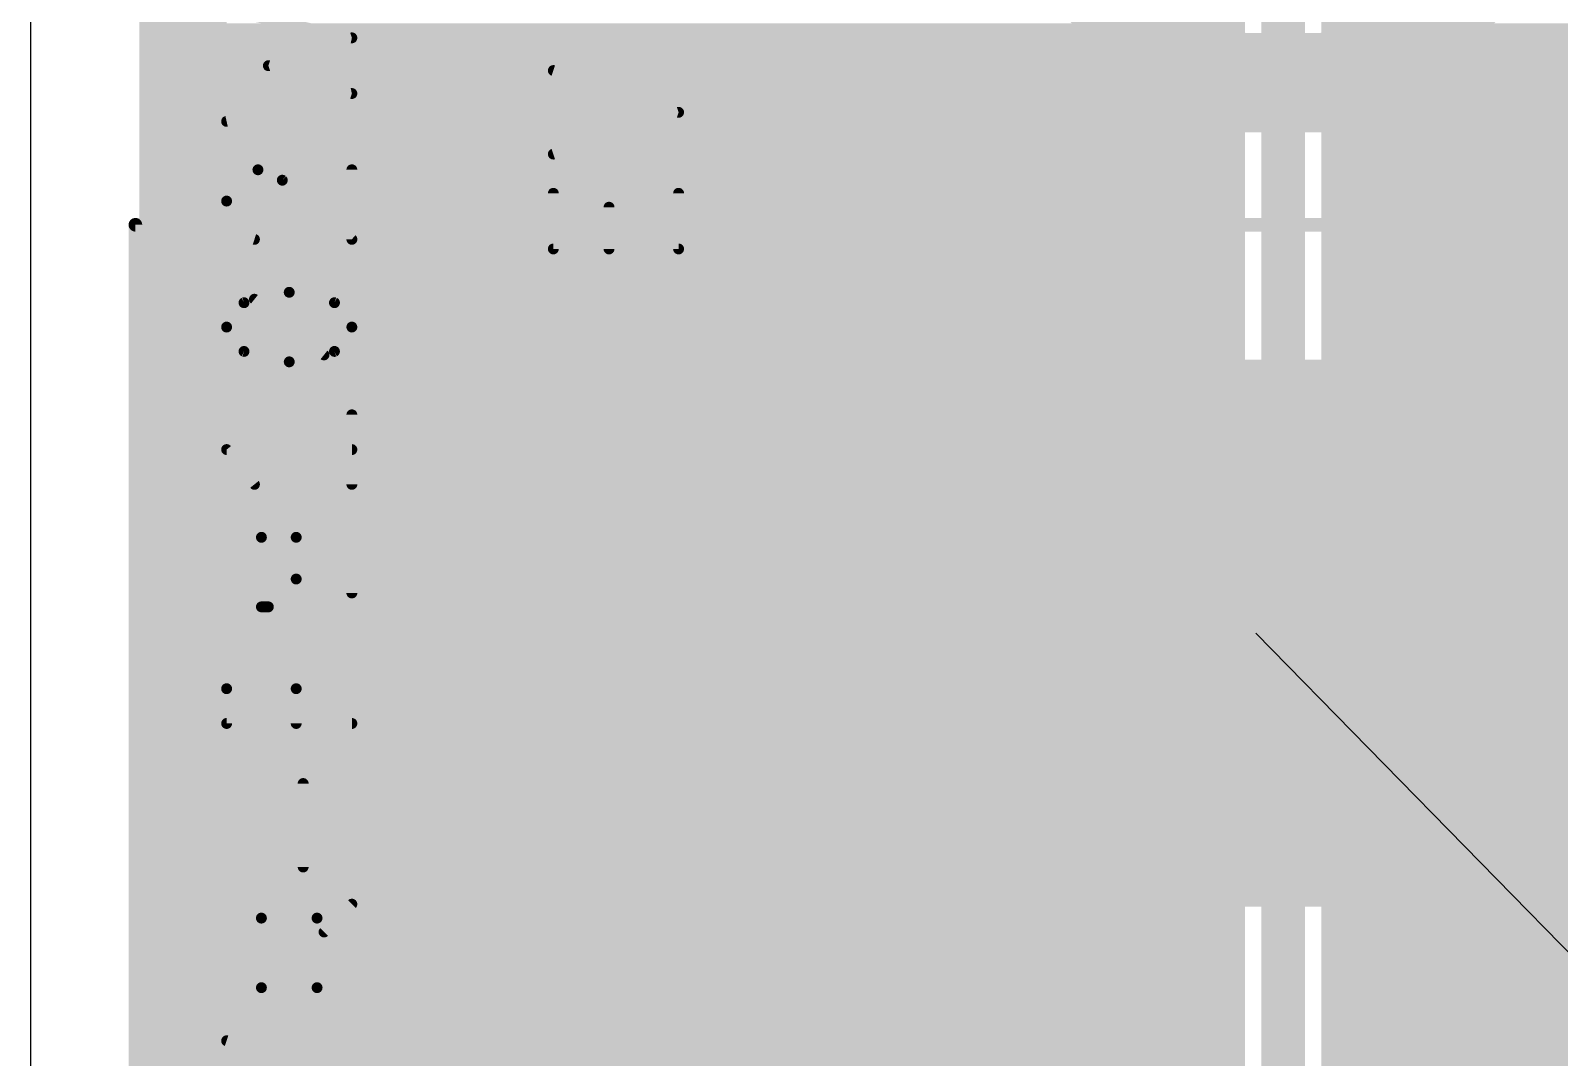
# Model space of a CAD drawing. Extents: x -0.1 to 1.18, y 0 to 3.76.
# Drawn here: x 0 to 0.562, y 1.044 to 1.421 of the extents above; entities that cross this region are included whole.
import ezdxf

# ---------------------------------------------------------------- set-up
doc = ezdxf.new("R2010")
doc.units = 0
for name, color, linetype in [('1', 12, 'CONTINUOUS'), ('16', 132, 'CONTINUOUS'), ('19', 53, 'CONTINUOUS'), ('20', 31, 'CONTINUOUS'), ('27', 253, 'CONTINUOUS'), ('39', 12, 'CONTINUOUS')]:
    doc.layers.add(name, color=color, linetype=linetype)

# ---------------------------------------------------------------- blocks, each defined once
blk = doc.blocks.new('RECT')
blk.add_solid([(-0.5, -0.5), (0.5, -0.5), (-0.5, 0.5), (0.5, 0.5)])

msp = doc.modelspace()

# ---------------------------------------------------------------- linework, layer by layer
at = {"layer": '1', "const_width": 0.032}
for points in [[(0.056, 1.4), (0.056, 1.504548)], [(0.387517, 1.441568), (0.411568, 1.417517)], [(0.508432, 1.417517), (0.532483, 1.441568)], [(0.411568, 1.417517), (0.442993, 1.4045)], [(0.477007, 1.4045), (0.508432, 1.417517)], [(0.056, 1.408), (0.434543, 1.408)], [(0.485457, 1.408), (0.904054, 1.408)], [(0.82, 1.4), (0.056, 1.4)], [(0.442993, 1.4045), (0.477007, 1.4045)], [(0.45, 1.2), (0.488425, 1.238425)]]:
    msp.add_lwpolyline(points, dxfattribs=at)
at = {"layer": '1', "const_width": 0.016}
for points in [[(0.41463, 1.424908, 1), (0.408507, 1.410126)], [(0.511493, 1.410126, 1), (0.50537, 1.424908)], [(0.405911, 1.41186, 1), (0.417225, 1.423173)], [(0.502775, 1.423173, 1), (0.514089, 1.41186)], [(0.056, 1.416, 1), (0.056, 1.4)], [(0.434543, 1.4, 1), (0.434543, 1.416)], [(0.485457, 1.416, 1), (0.485457, 1.4)], [(0.056, 1.408, 1), (0.056, 1.392)], [(0.442993, 1.4125, 1), (0.442993, 1.3965)], [(0.439931, 1.397109, 1), (0.446054, 1.411891)], [(0.473946, 1.411891, 1), (0.480068, 1.397109)], [(0.477007, 1.3965, 1), (0.477007, 1.4125)], [(0.048, 1.4, 1), (0.064, 1.4)], [(0.494082, 1.232768, 1), (0.482768, 1.244082)], [(0.444343, 1.205657, 1), (0.455657, 1.194343)]]:
    msp.add_lwpolyline(points, format="xyb", dxfattribs=at)
at = {"layer": '16'}
for points, const_width in [([(0.056, 0.056), (0.056, 1.504548)], 0.032), ([(0.46, 1.49), (0.46, 0.94)], 0.016), ([(0.43, 1.438024), (0.43, 0.934032)], 0.032), ([(0.49, 0.952426), (0.49, 1.438024)], 0.032), ([(0.056, 1.408), (0.43, 1.408)], 0.032), ([(0.49, 1.408), (0.932196, 1.408)], 0.032), ([(0.056, 1.376), (0.43, 1.376)], 0.032), ([(0.49, 1.376), (0.9255, 1.376)], 0.032), ([(0.056, 1.344), (0.43, 1.344)], 0.032), ([(0.49, 1.344), (0.936854, 1.344)], 0.032), ([(0.056, 1.312), (0.43, 1.312)], 0.032), ([(0.49, 1.312), (0.947, 1.312)], 0.032), ([(0.056, 1.28), (0.43, 1.28)], 0.032), ([(0.49, 1.28), (0.917221, 1.28)], 0.032), ([(0.056, 1.248), (0.43, 1.248)], 0.032), ([(0.49, 1.248), (0.90363, 1.248)], 0.032), ([(0.056, 1.216), (0.43, 1.216)], 0.032), ([(0.49, 1.216), (0.911384, 1.216)], 0.032), ([(0.056, 1.184), (0.43, 1.184)], 0.032), ([(0.49, 1.184), (0.915564, 1.184)], 0.032), ([(0.056, 1.152), (0.43, 1.152)], 0.032), ([(0.49, 1.152), (0.900045, 1.152)], 0.032), ([(0.056, 1.12), (0.43, 1.12)], 0.032), ([(0.49, 1.12), (0.905556, 1.12)], 0.032), ([(0.056, 1.088), (0.43, 1.088)], 0.032), ([(0.49, 1.088), (1.094, 1.088)], 0.032), ([(0.056, 1.056), (0.43, 1.056)], 0.032), ([(0.49, 1.056), (1.094, 1.056)], 0.032)]:
    msp.add_lwpolyline(points, dxfattribs=dict(at, const_width=const_width))
at = {"layer": '16', "const_width": 0.016}
for points in [[(0.056, 1.416, 1), (0.056, 1.4)], [(0.43, 1.4, 1), (0.43, 1.416)], [(0.49, 1.416, 1), (0.49, 1.4)], [(0.056, 1.384, 1), (0.056, 1.368)], [(0.43, 1.368, 1), (0.43, 1.384)], [(0.49, 1.384, 1), (0.49, 1.368)], [(0.056, 1.352, 1), (0.056, 1.336)], [(0.43, 1.336, 1), (0.43, 1.352)], [(0.49, 1.352, 1), (0.49, 1.336)], [(0.056, 1.32, 1), (0.056, 1.304)], [(0.43, 1.304, 1), (0.43, 1.32)], [(0.49, 1.32, 1), (0.49, 1.304)], [(0.056, 1.288, 1), (0.056, 1.272)], [(0.43, 1.272, 1), (0.43, 1.288)], [(0.49, 1.288, 1), (0.49, 1.272)], [(0.056, 1.256, 1), (0.056, 1.24)], [(0.43, 1.24, 1), (0.43, 1.256)], [(0.49, 1.256, 1), (0.49, 1.24)], [(0.056, 1.224, 1), (0.056, 1.208)], [(0.43, 1.208, 1), (0.43, 1.224)], [(0.49, 1.224, 1), (0.49, 1.208)], [(0.056, 1.192, 1), (0.056, 1.176)], [(0.43, 1.176, 1), (0.43, 1.192)], [(0.49, 1.192, 1), (0.49, 1.176)], [(0.056, 1.16, 1), (0.056, 1.144)], [(0.43, 1.144, 1), (0.43, 1.16)], [(0.49, 1.16, 1), (0.49, 1.144)], [(0.056, 1.128, 1), (0.056, 1.112)], [(0.43, 1.112, 1), (0.43, 1.128)], [(0.49, 1.128, 1), (0.49, 1.112)], [(0.056, 1.096, 1), (0.056, 1.08)], [(0.43, 1.08, 1), (0.43, 1.096)], [(0.49, 1.096, 1), (0.49, 1.08)], [(0.056, 1.064, 1), (0.056, 1.048)], [(0.43, 1.048, 1), (0.43, 1.064)], [(0.49, 1.064, 1), (0.49, 1.048)]]:
    msp.add_lwpolyline(points, format="xyb", dxfattribs=at)
at = {"layer": '19'}
msp.add_line((0.947756, 0.691575), (0.45, 1.2), dxfattribs=at)
at = {"layer": '20'}
msp.add_line((0, 3.5), (0, 0), dxfattribs=at)
at = {"layer": '27', "const_width": 0.004}
for points in [[(0.118, 1.418655), (0.072, 1.428877)], [(0.087333, 1.408433), (0.118, 1.418655)], [(0.118, 1.398211), (0.087333, 1.408433)], [(0.238, 1.391312), (0.192, 1.406645)], [(0.072, 1.387989), (0.118, 1.398211)], [(0.192, 1.375978), (0.238, 1.391312)], [(0.118, 1.344655), (0.118, 1.370211)], [(0.092445, 1.366377), (0.118, 1.344655)], [(0.192, 1.341123), (0.192, 1.361567)], [(0.238, 1.361567), (0.238, 1.341123)], [(0.212445, 1.341123), (0.212445, 1.356456)], [(0.238, 1.341123), (0.192, 1.341123)], [(0.107778, 1.302211), (0.082222, 1.322655)], [(0.118, 1.254656), (0.118, 1.280211)], [(0.082222, 1.254656), (0.072, 1.267433)], [(0.072, 1.267433), (0.118, 1.267433)], [(0.084778, 1.235211), (0.097556, 1.235211)], [(0.097556, 1.235211), (0.097556, 1.219878)], [(0.087333, 1.209656), (0.084778, 1.209656)], [(0.072, 1.166822), (0.072, 1.1796)], [(0.097556, 1.1796), (0.097556, 1.166822)], [(0.118, 1.166822), (0.072, 1.166822)], [(0.100111, 1.1141), (0.100111, 1.144767)], [(0.107778, 1.090227), (0.118, 1.100449)], [(0.084778, 1.095338), (0.105222, 1.095338)], [(0.105222, 1.069782), (0.084778, 1.069782)], [(0.118, 1.034934), (0.072, 1.050267)]]:
    msp.add_lwpolyline(points, dxfattribs=at)
at = {"layer": '27'}
for points, const_width in [([(0.118316, 1.417706, 1), (0.117684, 1.419604)], 0.002), ([(0.117783, 1.417679, 1), (0.118217, 1.419631)], 0.002), ([(0.08765, 1.409382, 1), (0.087017, 1.407484)], 0.002), ([(0.087017, 1.409382, 1), (0.08765, 1.407484)], 0.002), ([(0.192316, 1.407593, 1), (0.191684, 1.405696)], 0.002), ([(0.117684, 1.397262, 1), (0.118316, 1.399159)], 0.002), ([(0.118217, 1.397235, 1), (0.117783, 1.399187)], 0.002), ([(0.238316, 1.390363, 1), (0.237684, 1.39226)], 0.002), ([(0.237684, 1.390363, 1), (0.238316, 1.39226)], 0.002), ([(0.071783, 1.388965, 1), (0.072217, 1.387012)], 0.002), ([(0.191684, 1.376927, 1), (0.192316, 1.37503)], 0.002), ([(0.0835, 1.370211, 0.414214), (0.072, 1.358711)], 0.004), ([(0.092445, 1.366377, 0.205256), (0.0835, 1.370211)], 0.004), ([(0.0835, 1.371211, 1), (0.0835, 1.369211)], 0.002), ([(0.0835, 1.369211, 1), (0.0835, 1.371211)], 0.002), ([(0.119, 1.370211, 1), (0.117, 1.370211)], 0.002), ([(0.093092, 1.367139, 1), (0.091797, 1.365616)], 0.002), ([(0.09172, 1.365688, 1), (0.093169, 1.367067)], 0.002), ([(0.072, 1.358711, 0.325186), (0.082222, 1.344655)], 0.004), ([(0.073, 1.358711, 1), (0.071, 1.358711)], 0.002), ([(0.071, 1.358711, 1), (0.073, 1.358711)], 0.002), ([(0.193, 1.361567, 1), (0.191, 1.361567)], 0.002), ([(0.239, 1.361567, 1), (0.237, 1.361567)], 0.002), ([(0.213445, 1.356456, 1), (0.211445, 1.356456)], 0.002), ([(0.081914, 1.343704, 1), (0.08253, 1.345607)], 0.002), ([(0.117, 1.344655, 1), (0.119, 1.344655)], 0.002), ([(0.117352, 1.343893, 1), (0.118648, 1.345417)], 0.002), ([(0.192, 1.342123, 1), (0.192, 1.340123)], 0.002), ([(0.191, 1.341123, 1), (0.193, 1.341123)], 0.002), ([(0.211445, 1.341123, 1), (0.213445, 1.341123)], 0.002), ([(0.237, 1.341123, 1), (0.239, 1.341123)], 0.002), ([(0.238, 1.340123, 1), (0.238, 1.342123)], 0.002), ([(0.095, 1.325211, 0.113886), (0.078389, 1.321378)], 0.004), ([(0.111611, 1.321378, 0.113886), (0.095, 1.325211)], 0.004), ([(0.095, 1.326211, 1), (0.095, 1.324211)], 0.002), ([(0.095, 1.324211, 1), (0.095, 1.326211)], 0.002), ([(0.078389, 1.321377, 0.320469), (0.072, 1.312433)], 0.004), ([(0.077951, 1.322276, 1), (0.078827, 1.320479)], 0.002), ([(0.078713, 1.320432, 1), (0.078065, 1.322323)], 0.002), ([(0.082847, 1.323436, 1), (0.081598, 1.321875)], 0.002), ([(0.118, 1.312433, 0.320462), (0.111611, 1.321377)], 0.004), ([(0.111936, 1.322323, 1), (0.111287, 1.320432)], 0.002), ([(0.111173, 1.320479, 1), (0.112049, 1.322276)], 0.002), ([(0.072, 1.312433, 0.320467), (0.078389, 1.303489)], 0.004), ([(0.073, 1.312433, 1), (0.071, 1.312433)], 0.002), ([(0.111611, 1.303489, 0.320461), (0.118, 1.312433)], 0.004), ([(0.119, 1.312433, 1), (0.117, 1.312433)], 0.002), ([(0.071, 1.312433, 1), (0.073, 1.312433)], 0.002), ([(0.117, 1.312433, 1), (0.119, 1.312433)], 0.002), ([(0.078389, 1.303489, 0.113886), (0.095, 1.299655)], 0.004), ([(0.078827, 1.304388, 1), (0.077951, 1.30259)], 0.002), ([(0.078065, 1.302543, 1), (0.078713, 1.304435)], 0.002), ([(0.095, 1.299655, 0.113886), (0.111611, 1.303489)], 0.004), ([(0.107153, 1.30143, 1), (0.108403, 1.302992)], 0.002), ([(0.111287, 1.304435, 1), (0.111936, 1.302543)], 0.002), ([(0.112049, 1.30259, 1), (0.111173, 1.304388)], 0.002), ([(0.095, 1.300655, 1), (0.095, 1.298655)], 0.002), ([(0.095, 1.298655, 1), (0.095, 1.300655)], 0.002), ([(0.119, 1.280211, 1), (0.117, 1.280211)], 0.002), ([(0.072781, 1.268058, 1), (0.071219, 1.266808)], 0.002), ([(0.072, 1.268433, 1), (0.072, 1.266433)], 0.002), ([(0.118, 1.266433, 1), (0.118, 1.268433)], 0.002), ([(0.081441, 1.254031, 1), (0.083003, 1.25528)], 0.002), ([(0.117, 1.254656, 1), (0.119, 1.254656)], 0.002), ([(0.084778, 1.235211, 1), (0.084778, 1.209656)], 0.004), ([(0.084778, 1.236211, 1), (0.084778, 1.234211)], 0.002), ([(0.084778, 1.234211, 1), (0.084778, 1.236211)], 0.002), ([(0.098556, 1.235211, 1), (0.096556, 1.235211)], 0.002), ([(0.118, 1.214767, 0.414214), (0.097556, 1.235211)], 0.004), ([(0.097556, 1.236211, 1), (0.097556, 1.234211)], 0.002), ([(0.097556, 1.234211, 1), (0.097556, 1.236211)], 0.002), ([(0.087333, 1.209656, 0.414214), (0.097556, 1.219878)], 0.004), ([(0.098556, 1.219878, 1), (0.096556, 1.219878)], 0.002), ([(0.096556, 1.219878, 1), (0.098556, 1.219878)], 0.002), ([(0.117, 1.214767, 1), (0.119, 1.214767)], 0.002), ([(0.084778, 1.210656, 1), (0.084778, 1.208656)], 0.002), ([(0.084778, 1.208656, 1), (0.084778, 1.210656)], 0.002), ([(0.087333, 1.210656, 1), (0.087333, 1.208656)], 0.002), ([(0.087333, 1.208656, 1), (0.087333, 1.210656)], 0.002), ([(0.097556, 1.1796, 1), (0.072, 1.1796)], 0.004), ([(0.073, 1.1796, 1), (0.071, 1.1796)], 0.002), ([(0.071, 1.1796, 1), (0.073, 1.1796)], 0.002), ([(0.098556, 1.1796, 1), (0.096556, 1.1796)], 0.002), ([(0.096556, 1.1796, 1), (0.098556, 1.1796)], 0.002), ([(0.072, 1.167822, 1), (0.072, 1.165822)], 0.002), ([(0.118, 1.165822, 1), (0.118, 1.167822)], 0.002), ([(0.071, 1.166822, 1), (0.073, 1.166822)], 0.002), ([(0.096556, 1.166822, 1), (0.098556, 1.166822)], 0.002), ([(0.101111, 1.144767, 1), (0.099111, 1.144767)], 0.002), ([(0.099111, 1.1141, 1), (0.101111, 1.1141)], 0.002), ([(0.118707, 1.099742, 1), (0.117293, 1.101156)], 0.002), ([(0.084778, 1.095338, 1), (0.084778, 1.069782)], 0.004), ([(0.084778, 1.096338, 1), (0.084778, 1.094338)], 0.002), ([(0.084778, 1.094338, 1), (0.084778, 1.096338)], 0.002), ([(0.105222, 1.069782, 1), (0.105222, 1.095338)], 0.004), ([(0.105222, 1.096338, 1), (0.105222, 1.094338)], 0.002), ([(0.105222, 1.094338, 1), (0.105222, 1.096338)], 0.002), ([(0.107071, 1.090934, 1), (0.108485, 1.08952)], 0.002), ([(0.084778, 1.070782, 1), (0.084778, 1.068782)], 0.002), ([(0.084778, 1.068782, 1), (0.084778, 1.070782)], 0.002), ([(0.105222, 1.070782, 1), (0.105222, 1.068782)], 0.002), ([(0.105222, 1.068782, 1), (0.105222, 1.070782)], 0.002), ([(0.072316, 1.051216, 1), (0.071684, 1.049318)], 0.002)]:
    msp.add_lwpolyline(points, format="xyb", dxfattribs=dict(at, const_width=const_width))
at = {"layer": '39', "const_width": 0.005}
for points in [[(0.8185, 1.35), (0.0385, 1.35)], [(0.0385, 1.35), (0.0385, 0.05)]]:
    msp.add_lwpolyline(points, dxfattribs=at)
at = {"layer": '39', "const_width": 0.0025}
for points in [[(0.0385, 1.35125, 1), (0.0385, 1.34875)], [(0.03975, 1.35, 1), (0.03725, 1.35)]]:
    msp.add_lwpolyline(points, format="xyb", dxfattribs=at)

# ---------------------------------------------------------------- block references
at = {"layer": '1', "xscale": 0.201, "yscale": 0.209, "rotation": 270}
msp.add_blockref('RECT', (0.45, 1.2), dxfattribs=at)

doc.saveas('drawing.dxf')
